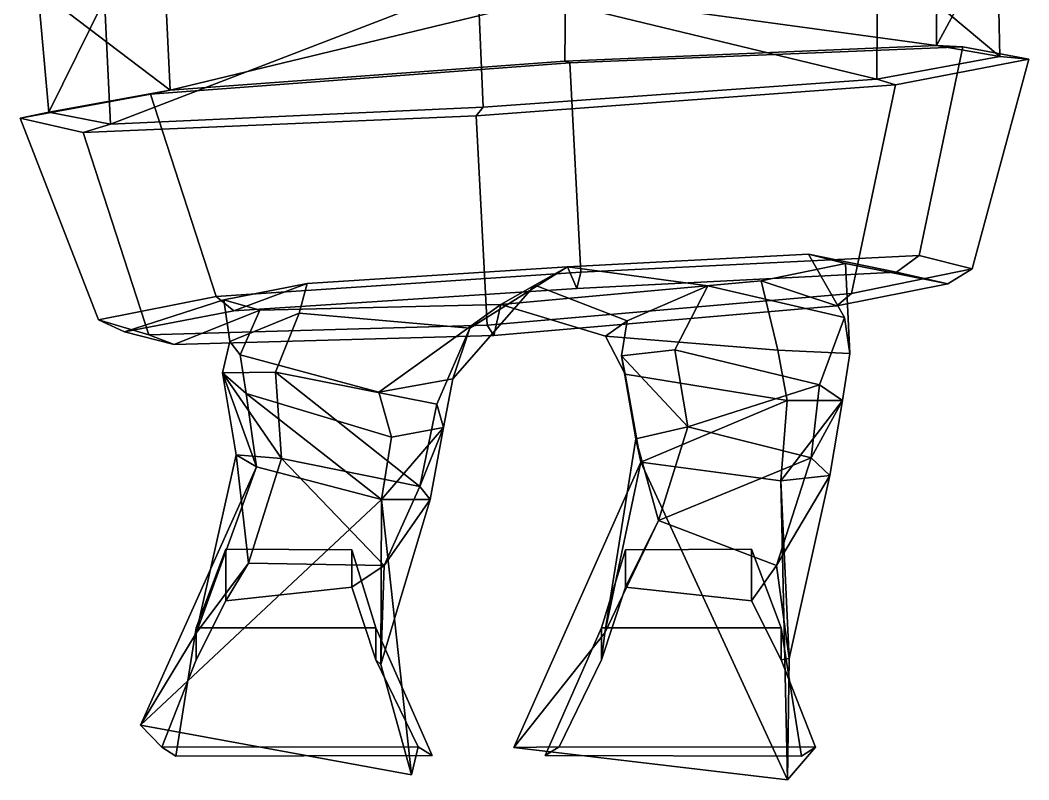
# Model space of a CAD drawing. Extents: x -190 to 250, y -159 to 395.
# Drawn here: x -124.7 to 139.7, y -159.3 to 39.9 of the extents above; entities that cross this region are included whole.
import ezdxf

# ---------------------------------------------------------------- set-up
doc = ezdxf.new("R2010")
doc.units = 0

msp = doc.modelspace()

# ---------------------------------------------------------------- linework, layer by layer
for points in [[(115.469666, 33.217102, 64.019379), (115.690346, 66.069, 75.650528), (18.279352, 46.616791, 116.022964)], [(115.469666, 33.217102, 64.019379), (131.433105, 62.593842, -12.189505), (115.690346, 66.069, 75.650528)], [(132.068192, 30.331696, -13.326665), (100.069107, 57.249008, -77.75721), (131.433105, 62.593842, -12.189505)], [(115.469666, 33.217102, 64.019379), (132.068192, 30.331696, -13.326665), (131.433105, 62.593842, -12.189505)], [(99.81324, 24.377228, -89.733925), (-4.756394, 49.700043, -101.260048), (100.069107, 57.249008, -77.75721)], [(132.068192, 30.331696, -13.326665), (99.81324, 24.377228, -89.733925), (100.069107, 57.249008, -77.75721)], [(-85.377014, 21.480057, 85.146042), (-86.96418, 54.226318, 96.967361), (-120.072884, 47.896393, 14.265915)], [(-85.377014, 21.480057, 85.146042), (18.279352, 46.616791, 116.022964), (-86.96418, 54.226318, 96.967361)], [(-85.377014, 21.480057, 85.146042), (-120.072884, 47.896393, 14.265915), (-117.208801, 15.764511, 12.894292)], [(-117.208801, 15.764511, 12.894292), (-120.072884, 47.896393, 14.265915), (-102.585419, 45.406326, -56.440376)], [(-101.033432, 12.640198, -68.607254), (-102.585419, 45.406326, -56.440376), (-4.756394, 49.700043, -101.260048)], [(-101.033432, 12.640198, -68.607254), (-4.756394, 49.700043, -101.260048), (-3.336705, 17.083572, -109.223343)], [(99.81324, 24.377228, -89.733925), (-3.336705, 17.083572, -109.223343), (-4.756394, 49.700043, -101.260048)], [(-117.208801, 15.764511, 12.894292), (-102.585419, 45.406326, -56.440376), (-101.033432, 12.640198, -68.607254)], [(-85.377014, 21.480057, 85.146042), (18.096483, 29.126282, 104.567497), (18.279352, 46.616791, 116.022964)], [(115.469666, 33.217102, 64.019379), (18.279352, 46.616791, 116.022964), (18.096483, 29.126282, 104.567497)], [(19.408421, 28.649689, 116.77504), (122.441315, 32.880692, 71.692688), (115.469666, 33.217102, 64.019379), (18.096483, 29.126282, 104.567497)], [(22.302843, -26.175179, 113.83342), (110.935951, -21.821213, 70.311996), (122.441315, 32.880692, 71.692688), (19.408421, 28.649689, 116.77504)], [(122.441315, 32.880692, 71.692688), (110.935951, -21.821213, 70.311996), (124.840096, -25.295639, -15.213634), (139.701477, 29.602371, -14.185961)], [(139.701477, 29.602371, -14.185961), (132.068192, 30.331696, -13.326665), (115.469666, 33.217102, 64.019379), (122.441315, 32.880692, 71.692688)], [(19.408421, 28.649689, 116.77504), (18.096483, 29.126282, 104.567497), (-85.377014, 21.480057, 85.146042), (-90.519661, 20.435715, 94.093636)], [(124.840096, -25.295639, -15.213634), (93.244194, -31.810257, -103.429222), (104.749557, 22.891647, -102.048538), (139.701477, 29.602371, -14.185961)], [(104.749557, 22.891647, -102.048538), (99.81324, 24.377228, -89.733925), (132.068192, 30.331696, -13.326665), (139.701477, 29.602371, -14.185961)], [(22.302843, -26.175179, 113.83342), (19.408421, 28.649689, 116.77504), (-90.519661, 20.435715, 94.093636), (-73.326965, -32.589127, 89.694252)], [(104.749557, 22.891647, -102.048538), (-5.173771, 14.771362, -124.726929), (-3.336705, 17.083572, -109.223343), (99.81324, 24.377228, -89.733925)], [(-124.718384, 14.150269, 13.627845), (-90.519661, 20.435715, 94.093636), (-85.377014, 21.480057, 85.146042), (-117.208801, 15.764511, 12.894292)], [(93.244194, -31.810257, -103.429222), (-2.288703, -40.059952, -127.666893), (-5.173771, 14.771362, -124.726929), (104.749557, 22.891647, -102.048538)], [(-90.519661, 20.435715, 94.093636), (-124.718384, 14.150269, 13.627845), (-104.169662, -38.678467, 8.875453), (-73.326965, -32.589127, 89.694252)], [(-108.211418, 10.446671, -79.647591), (-101.033432, 12.640198, -68.607254), (-3.336705, 17.083572, -109.223343), (-5.173771, 14.771362, -124.726929)], [(-108.211418, 10.446671, -79.647591), (-124.718384, 14.150269, 13.627845), (-117.208801, 15.764511, 12.894292), (-101.033432, 12.640198, -68.607254)], [(-104.169662, -38.678467, 8.875453), (-124.718384, 14.150269, 13.627845), (-108.211418, 10.446671, -79.647591), (-91.018723, -42.578171, -84.046967)], [(-91.018723, -42.578171, -84.046967), (-108.211418, 10.446671, -79.647591), (-5.173771, 14.771362, -124.726929), (-2.288703, -40.059952, -127.666893)], [(18.736019, -24.780502, 80.699203), (55.550282, -29.739563, 56.775917), (91.347603, -38.032715, 25.837719), (81.908699, -21.45079, 49.513256)], [(21.242617, -30.4664, 101.370064), (18.736019, -24.780502, 80.699203), (81.908699, -21.45079, 49.513256), (105.003876, -26.164886, 62.301998)], [(22.302843, -26.175179, 113.83342), (21.242617, -30.4664, 101.370064), (105.003876, -26.164886, 62.301998), (110.935951, -21.821213, 70.311996)], [(81.908699, -21.45079, 49.513256), (91.347603, -38.032715, 25.837719), (92.755997, -47.545853, -15.295441), (91.623055, -23.945633, -11.561777)], [(105.003876, -26.164886, 62.301998), (81.908699, -21.45079, 49.513256), (91.623055, -23.945633, -11.561777), (118.443901, -29.234856, -14.711806)], [(110.935951, -21.821213, 70.311996), (105.003876, -26.164886, 62.301998), (118.443901, -29.234856, -14.711806), (124.840096, -25.295639, -15.213634)], [(22.302843, -26.175179, 113.83342), (-73.326965, -32.589127, 89.694252), (-68.724861, -36.317207, 80.576187), (21.242617, -30.4664, 101.370064)], [(21.242617, -30.4664, 101.370064), (-68.724861, -36.317207, 80.576187), (-49.484093, -29.129089, 63.334206), (18.736019, -24.780502, 80.699203)], [(18.736019, -24.780502, 80.699203), (-49.484093, -29.129089, 63.334206), (-51.571941, -36.961304, 44.862282), (-6.836338, -40.875168, 58.637272)], [(10.170901, -29.616508, -3.414188), (18.736019, -24.780502, 80.699203), (-6.836338, -40.875168, 58.637272), (-11.307228, -54.195435, -3.464034)], [(34.414982, -38.930618, -1.89001), (55.550282, -29.739563, 56.775917), (18.736019, -24.780502, 80.699203), (10.170901, -29.616508, -3.414188)], [(91.623055, -23.945633, -11.561777), (92.755997, -47.545853, -15.295441), (73.888199, -46.623138, -54.512314), (69.537277, -28.435883, -71.97982)], [(118.443901, -29.234856, -14.711806), (91.623055, -23.945633, -11.561777), (69.537277, -28.435883, -71.97982), (89.34745, -35.004745, -91.451302)], [(124.840096, -25.295639, -15.213634), (118.443901, -29.234856, -14.711806), (89.34745, -35.004745, -91.451302), (93.244194, -31.810257, -103.429222)], [(89.34745, -35.004745, -91.451302), (69.537277, -28.435883, -71.97982), (1.262551, -34.646301, -90.898293), (-0.519814, -42.753807, -112.347023)], [(69.537277, -28.435883, -71.97982), (73.888199, -46.623138, -54.512314), (28.689661, -42.955612, -66.839516), (1.262551, -34.646301, -90.898293)], [(-68.724861, -36.317207, 80.576187), (-97.39817, -41.84819, 7.992197), (-71.299057, -33.466438, 5.575681), (-49.484093, -29.129089, 63.334206)], [(-49.484093, -29.129089, 63.334206), (-71.299057, -33.466438, 5.575681), (-69.738495, -44.324173, 8.00361), (-51.571941, -36.961304, 44.862282)], [(1.262551, -34.646301, -90.898293), (10.170901, -29.616508, -3.414188), (-11.307228, -54.195435, -3.464034), (-30.693665, -57.665802, -65.564751)], [(34.414982, -38.930618, -1.89001), (10.170901, -29.616508, -3.414188), (1.262551, -34.646301, -90.898293), (28.689661, -42.955612, -66.839516)], [(46.916962, -46.569099, 22.054232), (55.550282, -29.739563, 56.775917), (34.414982, -38.930618, -1.89001), (32.95982, -48.143387, -1.850229)], [(46.916962, -46.569099, 22.054232), (84.839859, -55.759888, 2.26209), (91.347603, -38.032715, 25.837719), (55.550282, -29.739563, 56.775917)], [(-73.326965, -32.589127, 89.694252), (-104.169662, -38.678467, 8.875453), (-97.39817, -41.84819, 7.992197), (-68.724861, -36.317207, 80.576187)], [(-97.39817, -41.84819, 7.992197), (-84.381287, -45.157074, -73.177116), (-61.855518, -36.114189, -58.158867), (-71.299057, -33.466438, 5.575681)], [(-71.299057, -33.466438, 5.575681), (-61.855518, -36.114189, -58.158867), (-67.079201, -47.875221, -35.86903), (-69.738495, -44.324173, 8.00361)], [(93.244194, -31.810257, -103.429222), (89.34745, -35.004745, -91.451302), (-0.519814, -42.753807, -112.347023), (-2.288703, -40.059952, -127.666893)], [(-84.381287, -45.157074, -73.177116), (-0.519814, -42.753807, -112.347023), (1.262551, -34.646301, -90.898293), (-61.855518, -36.114189, -58.158867)], [(-57.791245, -52.389008, 22.934864), (-51.571941, -36.961304, 44.862282), (-69.738495, -44.324173, 8.00361), (-71.659653, -52.57843, 8.535884)], [(-61.855518, -36.114189, -58.158867), (1.262551, -34.646301, -90.898293), (-30.693665, -57.665802, -65.564751), (-67.079201, -47.875221, -35.86903)], [(-15.524758, -60.833923, 23.080837), (-6.836338, -40.875168, 58.637272), (-51.571941, -36.961304, 44.862282), (-57.791245, -52.389008, 22.934864)], [(-104.169662, -38.678467, 8.875453), (-91.018723, -42.578171, -84.046967), (-84.381287, -45.157074, -73.177116), (-97.39817, -41.84819, 7.992197)], [(32.95982, -48.143387, -1.850229), (34.414982, -38.930618, -1.89001), (28.689661, -42.955612, -66.839516), (33.859489, -52.893494, -30.835712)], [(84.839859, -55.759888, 2.26209), (90.883102, -59.789169, -17.028883), (92.755997, -47.545853, -15.295441), (91.347603, -38.032715, 25.837719)], [(-91.018723, -42.578171, -84.046967), (-2.288703, -40.059952, -127.666893), (-0.519814, -42.753807, -112.347023), (-84.381287, -45.157074, -73.177116)], [(-15.524758, -60.833923, 23.080837), (-13.755272, -66.909096, -4.650128), (-11.307228, -54.195435, -3.464034), (-6.836338, -40.875168, 58.637272)], [(-71.659653, -52.57843, 8.535884), (-69.738495, -44.324173, 8.00361), (-67.079201, -47.875221, -35.86903), (-65.485977, -57.970978, -11.604852)], [(76.352501, -59.870743, -32.116375), (33.859489, -52.893494, -30.835712), (28.689661, -42.955612, -66.839516), (73.888199, -46.623138, -54.512314)], [(50.319775, -66.760399, 34.761253), (46.916962, -46.569099, 22.054232), (32.95982, -48.143387, -1.850229)], [(50.319775, -66.760399, 34.761253), (84.839859, -55.759888, 2.26209), (46.916962, -46.569099, 22.054232)], [(90.883102, -59.789169, -17.028883), (76.352501, -59.870743, -32.116375), (73.888199, -46.623138, -54.512314), (92.755997, -47.545853, -15.295441)], [(-65.485977, -57.970978, -11.604852), (-67.079201, -47.875221, -35.86903), (-30.693665, -57.665802, -65.564751), (-27.362806, -69.421577, -30.057186)], [(50.319775, -66.760399, 34.761253), (32.95982, -48.143387, -1.850229), (36.688511, -69.866692, 13.210614)], [(37.977074, -76.031021, -13.346457), (32.95982, -48.143387, -1.850229), (33.859489, -52.893494, -30.835712)], [(36.688511, -69.866692, 13.210614), (32.95982, -48.143387, -1.850229), (37.977074, -76.031021, -13.346457)], [(-56.218903, -75.021156, 37.741215), (-57.791245, -52.389008, 22.934864), (-71.659653, -52.57843, 8.535884)], [(-56.218903, -75.021156, 37.741215), (-71.659653, -52.57843, 8.535884), (-68.108681, -74.066185, 24.410858)], [(-68.108681, -74.066185, 24.410858), (-71.659653, -52.57843, 8.535884), (-62.769077, -77.211693, 6.092267)], [(-62.769077, -77.211693, 6.092267), (-71.659653, -52.57843, 8.535884), (-65.485977, -57.970978, -11.604852)], [(-19.905602, -82.412964, 38.415691), (-15.524758, -60.833923, 23.080837), (-57.791245, -52.389008, 22.934864)], [(-19.905602, -82.412964, 38.415691), (-57.791245, -52.389008, 22.934864), (-56.218903, -75.021156, 37.741215)], [(-13.755272, -66.909096, -4.650128), (-27.362806, -69.421577, -30.057186), (-30.693665, -57.665802, -65.564751), (-11.307228, -54.195435, -3.464034)], [(37.977074, -76.031021, -13.346457), (33.859489, -52.893494, -30.835712), (76.352501, -59.870743, -32.116375)], [(-62.769077, -77.211693, 6.092267), (-65.485977, -57.970978, -11.604852), (-29.98279, -85.783028, -10.274991)], [(-29.98279, -85.783028, -10.274991), (-65.485977, -57.970978, -11.604852), (-27.362806, -69.421577, -30.057186)], [(50.319775, -66.760399, 34.761253), (82.673264, -74.890869, 17.267075), (84.839859, -55.759888, 2.26209)], [(82.673264, -74.890869, 17.267075), (90.883102, -59.789169, -17.028883), (84.839859, -55.759888, 2.26209)], [(74.650505, -80.916779, -14.002937), (37.977074, -76.031021, -13.346457), (76.352501, -59.870743, -32.116375)], [(74.650505, -80.916779, -14.002937), (76.352501, -59.870743, -32.116375), (90.883102, -59.789169, -17.028883)], [(87.503876, -79.448807, -0.151303), (74.650505, -80.916779, -14.002937), (90.883102, -59.789169, -17.028883)], [(82.673264, -74.890869, 17.267075), (87.503876, -79.448807, -0.151303), (90.883102, -59.789169, -17.028883)], [(-19.905602, -82.412964, 38.415691), (-13.755272, -66.909096, -4.650128), (-15.524758, -60.833923, 23.080837)], [(-29.98279, -85.783028, -10.274991), (-27.362806, -69.421577, -30.057186), (-13.755272, -66.909096, -4.650128)], [(-17.23983, -85.817734, 12.858344), (-29.98279, -85.783028, -10.274991), (-13.755272, -66.909096, -4.650128)], [(-19.905602, -82.412964, 38.415691), (-17.23983, -85.817734, 12.858344), (-13.755272, -66.909096, -4.650128)], [(42.637177, -91.293274, 21.349974), (50.319775, -66.760399, 34.761253), (36.688511, -69.866692, 13.210614)], [(42.637177, -91.293274, 21.349974), (82.673264, -74.890869, 17.267075), (50.319775, -66.760399, 34.761253)], [(28.542284, -120.749855, -0.626441), (42.637177, -91.293274, 21.349974), (36.688511, -69.866692, 13.210614)], [(28.542284, -120.749855, -0.626441), (36.688511, -69.866692, 13.210614), (37.977074, -76.031021, -13.346457)], [(-78.572884, -120.8088, -0.857994), (-64.893677, -102.492775, 16.389042), (-68.108681, -74.066185, 24.410858)], [(-78.572884, -120.8088, -0.857994), (-68.108681, -74.066185, 24.410858), (-62.769077, -77.211693, 6.092267)], [(-64.893677, -102.492775, 16.389042), (-56.218903, -75.021156, 37.741215), (-68.108681, -74.066185, 24.410858)], [(-64.893677, -102.492775, 16.389042), (-29.323229, -103.081116, 20.485004), (-56.218903, -75.021156, 37.741215)], [(-29.323229, -103.081116, 20.485004), (-19.905602, -82.412964, 38.415691), (-56.218903, -75.021156, 37.741215)], [(4.730807, -150.789917, -22.167648), (28.542284, -120.749855, -0.626441), (37.977074, -76.031021, -13.346457)], [(4.730807, -150.789917, -22.167648), (37.977074, -76.031021, -13.346457), (76.465736, -159.261978, -35.273907)], [(76.465736, -159.261978, -35.273907), (37.977074, -76.031021, -13.346457), (74.650505, -80.916779, -14.002937)], [(73.584686, -103.050163, 5.566827), (82.673264, -74.890869, 17.267075), (42.637177, -91.293274, 21.349974)], [(73.584686, -103.050163, 5.566827), (87.503876, -79.448807, -0.151303), (82.673264, -74.890869, 17.267075)], [(-93.148064, -144.906448, -28.284491), (-78.572884, -120.8088, -0.857994), (-62.769077, -77.211693, 6.092267)], [(-93.148064, -144.906448, -28.284491), (-62.769077, -77.211693, 6.092267), (-29.98279, -85.783028, -10.274991)], [(76.882011, -127.447128, -10.660262), (87.503876, -79.448807, -0.151303), (73.584686, -103.050163, 5.566827)], [(76.882011, -127.447128, -10.660262), (74.650505, -80.916779, -14.002937), (87.503876, -79.448807, -0.151303)], [(76.465736, -159.261978, -35.273907), (74.650505, -80.916779, -14.002937), (76.882011, -127.447128, -10.660262)], [(-29.323229, -103.081116, 20.485004), (-17.23983, -85.817734, 12.858344), (-19.905602, -82.412964, 38.415691)], [(-22.15629, -157.976089, -42.938053), (-93.148064, -144.906448, -28.284491), (-29.98279, -85.783028, -10.274991)], [(-22.15629, -157.976089, -42.938053), (-29.98279, -85.783028, -10.274991), (-30.14081, -128.990784, -9.491986)], [(-30.14081, -128.990784, -9.491986), (-29.98279, -85.783028, -10.274991), (-17.23983, -85.817734, 12.858344)], [(-30.14081, -128.990784, -9.491986), (-17.23983, -85.817734, 12.858344), (-29.323229, -103.081116, 20.485004)], [(28.542284, -120.749855, -0.626441), (27.673773, -127.827744, 43.725594), (33.987896, -108.736435, 35.947453), (42.637177, -91.293274, 21.349974)], [(42.637177, -91.293274, 21.349974), (33.987896, -108.736435, 35.947453), (66.977409, -112.334427, 35.947453), (73.584686, -103.050163, 5.566827)], [(-31.473774, -119.444244, 102.617195), (-37.787899, -98.998032, 87.801697), (-70.777412, -98.812729, 87.801697), (-78.613716, -119.444244, 102.617195)], [(-78.613716, -119.444244, 102.617195), (-70.777412, -98.812729, 87.801697), (-70.777412, -112.334427, 35.947453), (-78.613716, -127.827744, 43.725594)], [(-37.787899, -98.998032, 87.801697), (-37.787899, -108.736435, 35.947453), (-70.777412, -112.334427, 35.947453), (-70.777412, -98.812729, 87.801697)], [(-31.473774, -119.444244, 102.617195), (-31.473774, -127.827744, 43.725594), (-37.787899, -108.736435, 35.947453), (-37.787899, -98.998032, 87.801697)], [(27.673773, -119.444244, 102.617195), (74.813721, -119.444244, 102.617195), (66.977409, -98.812729, 87.801697), (33.987896, -98.998032, 87.801697)], [(27.673773, -119.444244, 102.617195), (33.987896, -98.998032, 87.801697), (33.987896, -108.736435, 35.947453), (27.673773, -127.827744, 43.725594)], [(33.987896, -98.998032, 87.801697), (66.977409, -98.812729, 87.801697), (66.977409, -112.334427, 35.947453), (33.987896, -108.736435, 35.947453)], [(74.813721, -119.444244, 102.617195), (74.813721, -127.827744, 43.725594), (66.977409, -112.334427, 35.947453), (66.977409, -98.812729, 87.801697)], [(-78.572884, -120.8088, -0.857994), (-78.613716, -127.827744, 43.725594), (-70.777412, -112.334427, 35.947453), (-64.893677, -102.492775, 16.389042)], [(-29.323229, -103.081116, 20.485004), (-64.893677, -102.492775, 16.389042), (-70.777412, -112.334427, 35.947453), (-37.787899, -108.736435, 35.947453)], [(-30.14081, -128.990784, -9.491986), (-29.323229, -103.081116, 20.485004), (-37.787899, -108.736435, 35.947453), (-31.473774, -127.827744, 43.725594)], [(76.882011, -127.447128, -10.660262), (73.584686, -103.050163, 5.566827), (66.977409, -112.334427, 35.947453), (74.813721, -127.827744, 43.725594)], [(-93.148064, -144.906448, -28.284491), (-87.594154, -150.723206, 36.317848), (-78.613716, -127.827744, 43.725594), (-78.572884, -120.8088, -0.857994)], [(-83.890282, -153.02951, 102.617195), (-78.613716, -119.444244, 102.617195), (-78.613716, -127.827744, 43.725594), (-87.594154, -150.723206, 36.317848)], [(-16.70689, -152.844193, 102.617195), (-31.473774, -119.444244, 102.617195), (-78.613716, -119.444244, 102.617195), (-83.890282, -153.02951, 102.617195)], [(-16.70689, -152.844193, 102.617195), (-20.410763, -150.61731, 32.613968), (-31.473774, -127.827744, 43.725594), (-31.473774, -119.444244, 102.617195)], [(4.730807, -150.789917, -22.167648), (16.610764, -150.61731, 32.613968), (27.673773, -127.827744, 43.725594), (28.542284, -120.749855, -0.626441)], [(12.906889, -152.844193, 102.617195), (80.090286, -153.02951, 102.617195), (74.813721, -119.444244, 102.617195), (27.673773, -119.444244, 102.617195)], [(12.906889, -152.844193, 102.617195), (27.673773, -119.444244, 102.617195), (27.673773, -127.827744, 43.725594), (16.610764, -150.61731, 32.613968)], [(80.090286, -153.02951, 102.617195), (83.794151, -150.723206, 36.317848), (74.813721, -127.827744, 43.725594), (74.813721, -119.444244, 102.617195)], [(-22.15629, -157.976089, -42.938053), (-30.14081, -128.990784, -9.491986), (-31.473774, -127.827744, 43.725594), (-20.410763, -150.61731, 32.613968)], [(76.465736, -159.261978, -35.273907), (76.882011, -127.447128, -10.660262), (74.813721, -127.827744, 43.725594), (83.794151, -150.723206, 36.317848)], [(-93.148064, -144.906448, -28.284491), (-22.15629, -157.976089, -42.938053), (-20.410763, -150.61731, 32.613968), (-87.594154, -150.723206, 36.317848)], [(-83.890282, -153.02951, 102.617195), (-87.594154, -150.723206, 36.317848), (-20.410763, -150.61731, 32.613968), (-16.70689, -152.844193, 102.617195)], [(76.465736, -159.261978, -35.273907), (83.794151, -150.723206, 36.317848), (16.610764, -150.61731, 32.613968), (4.730807, -150.789917, -22.167648)], [(80.090286, -153.02951, 102.617195), (12.906889, -152.844193, 102.617195), (16.610764, -150.61731, 32.613968), (83.794151, -150.723206, 36.317848)]]:
    msp.add_3dface(points)

doc.saveas('drawing.dxf')
